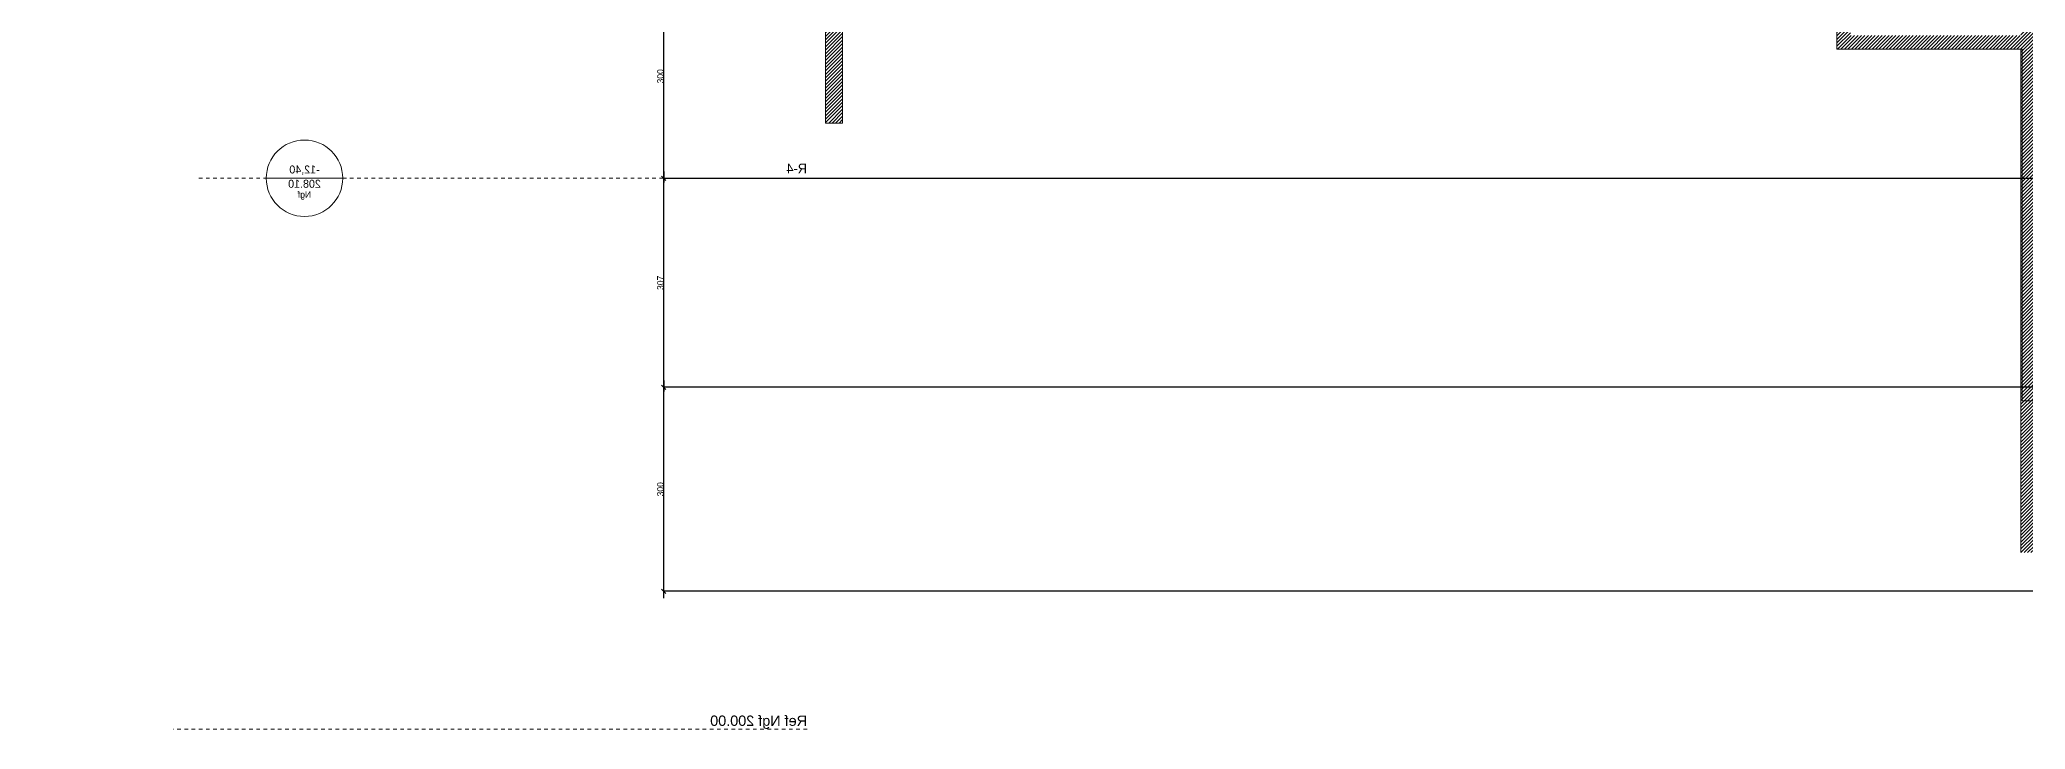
# Model space of a CAD drawing. Header units: centimetres. Extents: x -6341 to 23117, y -10090 to 8065.
# Drawn here: x 2089 to 5008, y -7090 to -6077 of the extents above; entities that cross this region are included whole.
import ezdxf

# ---------------------------------------------------------------- set-up
doc = ezdxf.new("R2010")
doc.units = ezdxf.units.CM
doc.header["$LTSCALE"] = 12.7
doc.header["$PDMODE"] = 1
doc.header["$PDSIZE"] = -2
doc.linetypes.add('VW-01', pattern=[0.83312, 0.41656, -0.41656])
doc.layers.get('0').update_dxf_attribs({"lineweight": 5})
for name, color, linetype, lineweight in [('B Général', 7, 'Continuous', 5), ('C ANNOTATIONS-cotation', 7, 'Continuous', 5), ('C ANNOTATIONS-niveaux', 7, 'Continuous', 5)]:
    doc.layers.add(name, color=color, linetype=linetype, lineweight=lineweight)
doc.styles.add('Arial', font='arial.ttf')
doc.styles.add('Eurostile', font='')
doc.styles.get('Eurostile').set_extended_font_data('Eurostile')
doc.dimstyles.new('100é', dxfattribs={"dimtxt": 30.30306, "dimasz": 6.232178, "dimexe": 0, "dimexo": 25, "dimgap": 1, "dimtad": 1, "dimdec": 1, "dimtxsty": 'Arial', "dimblk": 'VW_SLASH', "dimblk1": 'VW_SLASH', "dimblk2": 'VW_SLASH', "dimcen": 0, "dimdle": 10, "dimse1": 1, "dimse2": 1, "dimazin": 0, "dimtfac": 1, "dimtdec": 1, "dimtix": 1, "dimtmove": 0, "dimatfit": 0, "dimldrblk": 'VW_FILLEDARROW', "dimfxl": 1, "dimfrac": 2, "dimtolj": 1, "dimarcsym": 0})
pattern_1 = [(45, (0, 0), (2.4253472, -2.6458333), [])]

# ---------------------------------------------------------------- blocks, each defined once
blk = doc.blocks.new('Alti BAT A R-4')
at = {"layer": 'C ANNOTATIONS-niveaux', "color": 7, "linetype": 'Continuous', "lineweight": 5}
blk.add_line((-56.2, 0), (56.2, 0), dxfattribs=at)
blk.add_circle((0, 0), 56.2, dxfattribs=at)
at = {"layer": 'C ANNOTATIONS-niveaux', "color": 7, "attachment_point": 2, "rotation": 0, "line_spacing_factor": 0.894142, "style": 'Eurostile'}
for s, insert, char_height in [('-12,40', (0, 18.8), 11.77), ('208.10', (0, -2.2), 11.77), ('Ngf', (0, -19.2), 9.41)]:
    blk.add_mtext(s, dxfattribs=dict(at, insert=insert, char_height=char_height))
blk = doc.blocks.new('Niveaux bat A')
at = {"layer": 'B Général', "color": 1, "linetype": 'VW-01', "lineweight": 5}
for p, q in [((-465.9, -731), (430, -731)), ((-465.9, -1541), (465.9, -1541))]:
    blk.add_line(p, q, dxfattribs=at)
at = {"layer": 'B Général', "color": 7}
blk.add_blockref('Alti BAT A R-4', (272.8, -731), dxfattribs=at)
at = {"layer": 'B Général', "attachment_point": 1}
for s, insert, char_height, line_spacing_factor, style in [('R-4', (-465.9, -709.5), 14.12, 0.894142, 'Eurostile'), ('Ref Ngf 200.00', (-465.9, -1520.8), 15.152, 0.959385, 'Arial')]:
    blk.add_mtext(s, dxfattribs=dict(at, insert=insert, char_height=char_height, line_spacing_factor=line_spacing_factor, style=style))
blk = doc.blocks.new('VW_SLASH')
at = {"color": 0, "linetype": 'ByBlock', "lineweight": -2}
blk.add_line((1.6, 0), (-1, 0), dxfattribs=at)
at = {"color": 0, "linetype": 'VW-01', "lineweight": 20, "flags": 128}
blk.add_lwpolyline([(0.5, 0.5), (-0.5, -0.5)], dxfattribs=at)
blk = doc.blocks.new('*D1170')
at = {"layer": 'C ANNOTATIONS-cotation', "color": 0, "linetype": 'Continuous', "lineweight": -2, "transparency": 16777216}
for p, q in [((3151, -5980.4), (3006, -5980.4)), ((3006, -6274.1), (3006, -5986.6)), ((5100, -6280.4), (3006, -6280.4))]:
    blk.add_line(p, q, dxfattribs=at)
at = {"layer": 'Defpoints', "color": 0, "transparency": 16777216}
for p in [(3006, -5980.4), (3176, -5980.4), (5125, -6280.4)]:
    blk.add_point(p, dxfattribs=at)
at = {"layer": 'C ANNOTATIONS-cotation', "color": 0, "lineweight": -2, "transparency": 16777216, "xscale": 6.232177734375, "yscale": 6.232177734375, "zscale": 6.232177734375}
for p, rotation in [((3006, -5980.4), 90), ((3006, -6280.4), 270)]:
    blk.add_blockref('VW_SLASH', p, dxfattribs=dict(at, rotation=rotation))
at = {"layer": 'C ANNOTATIONS-cotation', "color": 0, "lineweight": 5, "transparency": 16777216, "insert": (3001.2, -6130.4), "char_height": 9.41, "attachment_point": 5, "rotation": 90, "style": 'Eurostile'}
blk.add_mtext('\\A1;300', dxfattribs=at)
blk = doc.blocks.new('VW_FILLEDARROW')
at = {"linetype": 'Continuous', "lineweight": 0}
blk.add_hatch(color=0, dxfattribs=at).paths.add_polyline_path([(-1.6, 0.43), (0, 0), (-1.6, -0.43)])
at = {"color": 0, "linetype": 'VW-01', "lineweight": 5, "flags": 128}
blk.add_lwpolyline([(-1.6, 0.43), (0, 0), (-1.6, -0.43)], close=True, dxfattribs=at)
blk = doc.blocks.new('*D1171')
at = {"layer": 'C ANNOTATIONS-cotation', "color": 0, "linetype": 'Continuous', "lineweight": -2, "transparency": 16777216}
for p, q in [((5100, -6280.4), (3006, -6280.4)), ((3006, -6581.1), (3006, -6286.6)), ((5060, -6587.4), (3006, -6587.4))]:
    blk.add_line(p, q, dxfattribs=at)
at = {"layer": 'Defpoints', "color": 0, "transparency": 16777216}
for p in [(3006, -6280.4), (5125, -6280.4), (5085, -6587.4)]:
    blk.add_point(p, dxfattribs=at)
at = {"layer": 'C ANNOTATIONS-cotation', "color": 0, "lineweight": -2, "transparency": 16777216, "xscale": 6.232177734375, "yscale": 6.232177734375, "zscale": 6.232177734375}
for p, rotation in [((3006, -6280.4), 90), ((3006, -6587.4), 270)]:
    blk.add_blockref('VW_SLASH', p, dxfattribs=dict(at, rotation=rotation))
at = {"layer": 'C ANNOTATIONS-cotation', "color": 0, "lineweight": 5, "transparency": 16777216, "insert": (3001.2, -6433.9), "char_height": 9.41, "attachment_point": 5, "rotation": 90, "style": 'Eurostile'}
blk.add_mtext('\\A1;307', dxfattribs=at)
blk = doc.blocks.new('*D1172')
at = {"layer": 'C ANNOTATIONS-cotation', "color": 0, "linetype": 'Continuous', "lineweight": -2, "transparency": 16777216}
for p, q in [((5060, -6587.4), (3006, -6587.4)), ((3006, -6881.1), (3006, -6593.6)), ((5095, -6887.4), (3006, -6887.4))]:
    blk.add_line(p, q, dxfattribs=at)
at = {"layer": 'Defpoints', "color": 0, "transparency": 16777216}
for p in [(3006, -6587.4), (5085, -6587.4), (5120, -6887.4)]:
    blk.add_point(p, dxfattribs=at)
at = {"layer": 'C ANNOTATIONS-cotation', "color": 0, "lineweight": -2, "transparency": 16777216, "xscale": 6.232177734375, "yscale": 6.232177734375, "zscale": 6.232177734375}
for p, rotation in [((3006, -6587.4), 90), ((3006, -6887.4), 270)]:
    blk.add_blockref('VW_SLASH', p, dxfattribs=dict(at, rotation=rotation))
at = {"layer": 'C ANNOTATIONS-cotation', "color": 0, "lineweight": 5, "transparency": 16777216, "insert": (3001.2, -6737.4), "char_height": 9.41, "attachment_point": 5, "rotation": 90, "style": 'Eurostile'}
blk.add_mtext('\\A1;300', dxfattribs=at)

msp = doc.modelspace()

# ---------------------------------------------------------------- hatches: boundary and pattern name
at = {"layer": 'B Général', "linetype": 'Continuous', "lineweight": 5}
h = msp.add_hatch(dxfattribs=at)
h.set_pattern_fill('50_BETON', style=0, pattern_type=2)
h.set_pattern_definition(pattern_1)
h.paths.add_polyline_path([(5020.89, -4778.37), (5000.89, -4778.37), (5000.89, -6830.5), (5020.89, -6830.5)])
h = msp.add_hatch(dxfattribs=at)
h.set_pattern_fill('50_BETON', style=0, pattern_type=2)
h.set_pattern_definition(pattern_1)
h.paths.add_polyline_path([(3269.06, -6199.01), (3269.06, -5063.37), (3244.06, -5063.37), (3244.06, -6199.01)])
at = {"layer": 'C ANNOTATIONS-cotation', "linetype": 'Continuous', "lineweight": 5}
h = msp.add_hatch(dxfattribs=at)
h.set_pattern_fill('50_BETON', style=0, pattern_type=2)
h.set_pattern_definition(pattern_1)
h.paths.add_polyline_path([(4730.64, -6090.37), (4750.64, -6070.37), (4750.64, -5980.37), (4730.64, -6000.37)])
h = msp.add_hatch(dxfattribs=at)
h.set_pattern_fill('50_BETON', style=0, pattern_type=2)
h.set_pattern_definition(pattern_1)
h.paths.add_polyline_path([(5000.89, -6090.37), (5000.89, -6070.37), (4750.64, -6070.37), (4730.64, -6090.37)])

# ---------------------------------------------------------------- linework, layer by layer
at = {"layer": 'B Général', "color": 7, "linetype": 'Continuous', "lineweight": 18}
for p, q in [((3244.06, -5063.37), (3244.06, -6199.01)), ((3269.06, -6000.37), (3269.06, -6199.01)), ((5000.89, -6090.37), (5000.89, -6830.5))]:
    msp.add_line(p, q, dxfattribs=at)
at = {"layer": 'B Général', "color": 7, "linetype": 'Continuous', "lineweight": 5}
for p, q in [((3244.06, -5063.37), (3244.06, -6199.01)), ((3269.06, -6020.44), (3269.06, -6199.01)), ((5000.89, -6090.37), (5000.89, -6830.5)), ((3244.06, -6199.01), (3269.06, -6199.01))]:
    msp.add_line(p, q, dxfattribs=at)
at = {"layer": 'B Général', "color": 7, "linetype": 'Continuous', "lineweight": 5, "flags": 128}
msp.add_lwpolyline([(11940.45, -6912.37), (7066.48, -6912.37), (7066.48, -6607.37), (5002.97, -6607.37), (5002.97, -6090.37), (4730.64, -6090.37), (4730.64, -6000.37), (3244.06, -6000.37), (3244.06, -5090.37), (3244.06, -5063.37), (3219.37, -5063.37), (3219.37, -5044.37), (3010.64, -5044.37), (2555.9, -5037.37), (2277.45, -5048.37), (2277.45, -5035.37), (2185.52, -5035.37), (2185.52, -5030.37), (2154.32, -5030.37), (1449.97, -4758.37)], dxfattribs=at)
at = {"layer": 'C ANNOTATIONS-cotation', "color": 7, "linetype": 'Continuous', "lineweight": 18}
for p, q in [((4730.64, -6000.37), (4730.64, -6090.37)), ((4730.64, -6090.37), (5000.89, -6090.37))]:
    msp.add_line(p, q, dxfattribs=at)
at = {"layer": 'C ANNOTATIONS-cotation', "color": 7, "linetype": 'Continuous', "lineweight": 5}
for p, q in [((4730.64, -6000.37), (4730.64, -6090.37)), ((4730.64, -6090.37), (5000.89, -6090.37))]:
    msp.add_line(p, q, dxfattribs=at)

# ---------------------------------------------------------------- block references
at = {"layer": 'C ANNOTATIONS-cotation', "color": 7, "xscale": -1}
msp.add_blockref('Niveaux bat A', (2750.84, -5549.2), dxfattribs=at)

# ---------------------------------------------------------------- dimensions: what is measured, and where the dimension line sits
at = {"layer": 'C ANNOTATIONS-cotation', "color": 7, "linetype": 'Continuous', "lineweight": 5}
for base, p1, p2, picture, middle in [((3006, -5980.37), (5125, -6280.37), (3176, -5980.37), '*D1170', (3001.19, -6130.37)), ((3006, -6280.37), (5085, -6587.37), (5125, -6280.37), '*D1171', (3001.19, -6433.87)), ((3006, -6587.37), (5120, -6887.37), (5085, -6587.37), '*D1172', (3001.19, -6737.37))]:
    dim = msp.add_linear_dim(base=base, p1=p1, p2=p2, angle=270, dimstyle='100é', override={"dimtxt": 9.412001, "dimgap": 0.1, "dimpost": '<>', "dimtxsty": 'Eurostile', "dimse1": 0, "dimse2": 0, "dimtmove": 1}, dxfattribs=at)
    dim.commit()
    dim.dimension.update_dxf_attribs({"geometry": picture, "text_midpoint": middle})

doc.saveas('drawing.dxf')
